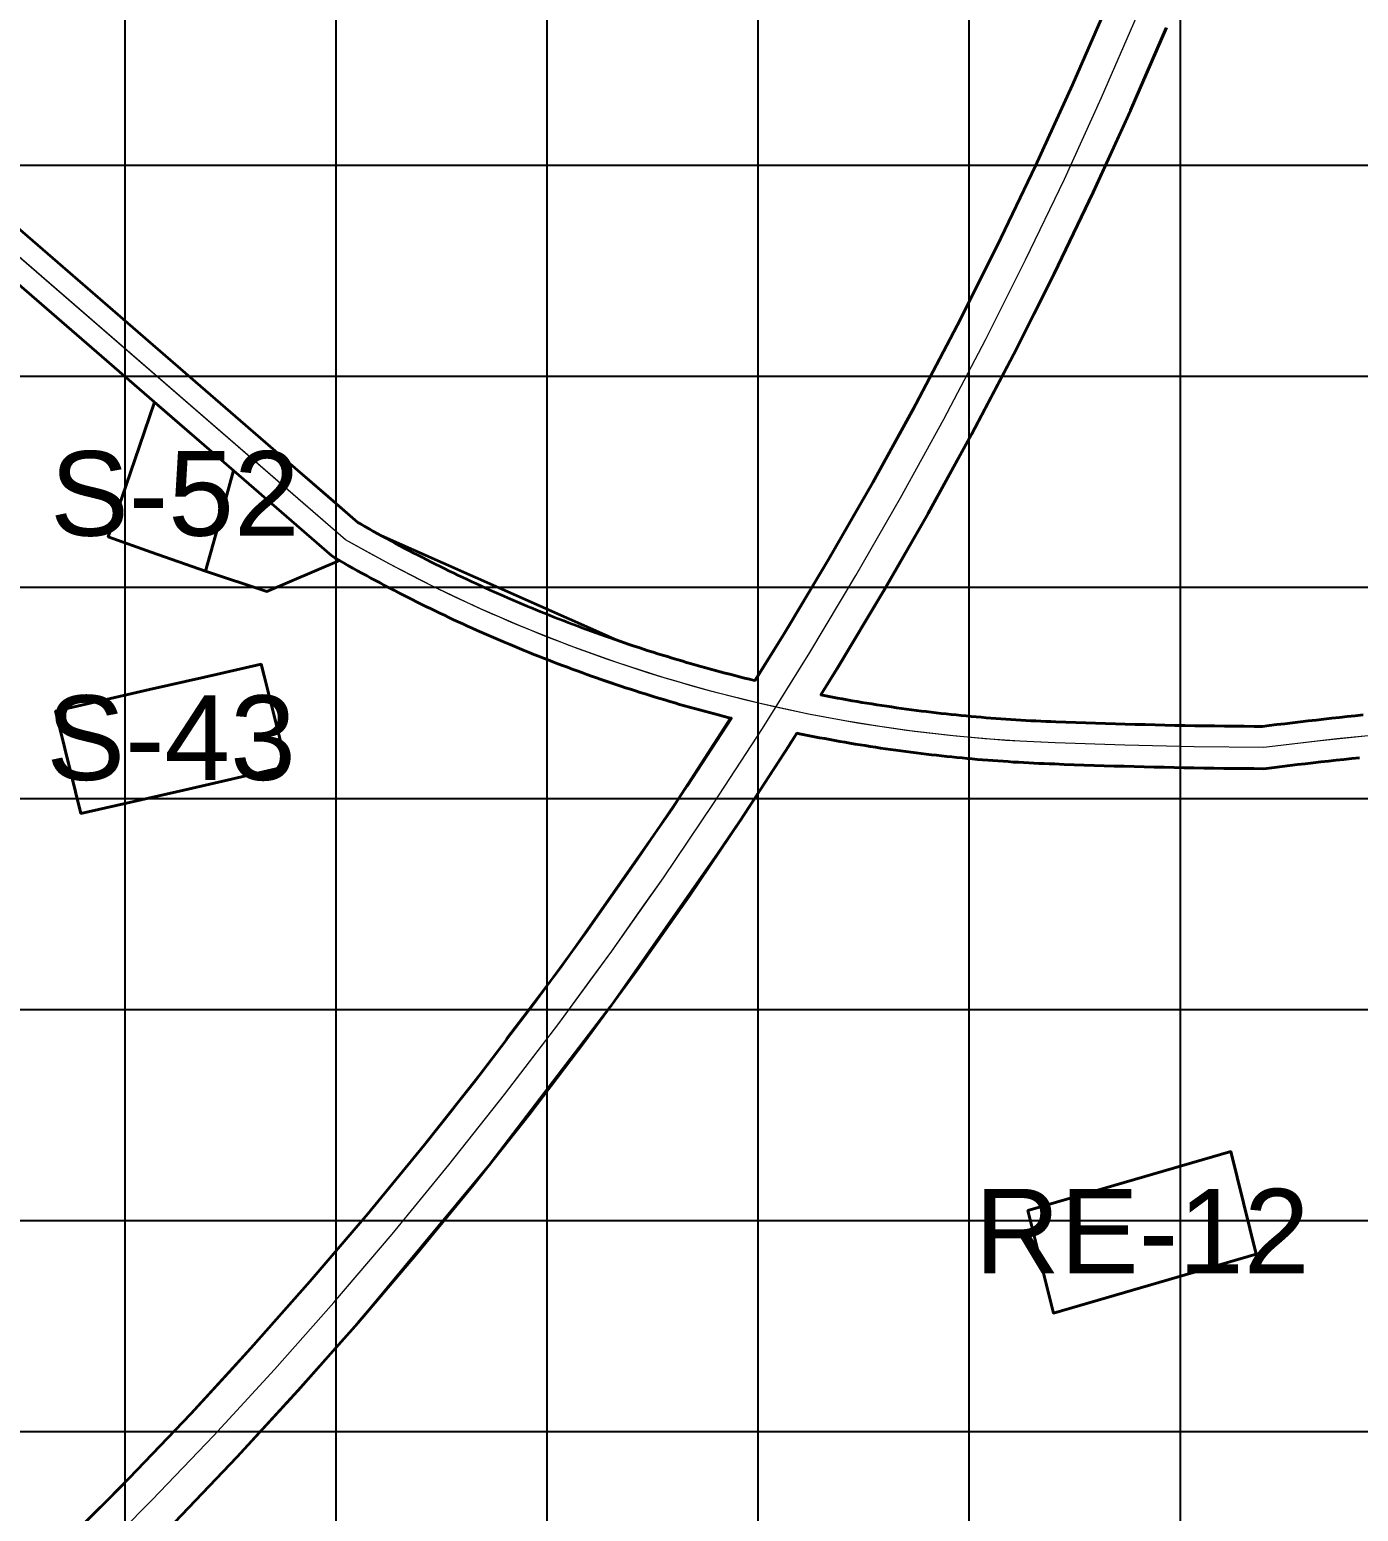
# Model space of a CAD drawing. Header units: millimetres. Extents: x 464536 to 476893, y 870501 to 881610.
# Drawn here: x 467155 to 467784, y 879362 to 880064 of the extents above; entities that cross this region are included whole.
import ezdxf
from ezdxf.enums import TextEntityAlignment as Align

# ---------------------------------------------------------------- set-up
doc = ezdxf.new("R2010")
doc.units = ezdxf.units.MM
for name, color, linetype, lineweight in [('Center_1', 7, 'Continuous', 5), ('Land Use Code', 7, 'Continuous', 35), ('Proposed Road Net work', 7, 'Continuous', 35), ('Recreational _ Environmental', 84, 'Continuous', 35), ('Residence', 50, 'Continuous', 35), ('Services', 170, 'Continuous', 35)]:
    doc.layers.add(name, color=color, linetype=linetype, lineweight=lineweight)
doc.layers.add('Grid1', color=7, linetype='Continuous')
doc.styles.add('Arial', font='arial.ttf')

msp = doc.modelspace()

# ---------------------------------------------------------------- linework, layer by layer
at = {"layer": 'Center_1'}
for points in [[(467808.85, 879731.58), (467774.18, 879728.17), (467739.59, 879724.07), (467706.61, 879724.44), (467673.64, 879725.18), (467640.67, 879726.29), (467617.16, 879727.5), (467593.71, 879729.48), (467570.32, 879732.21), (467547.04, 879735.71), (467523.89, 879739.95), (467500.88, 879744.95), (467478.05, 879750.69), (467455.42, 879757.17), (467433.01, 879764.38), (467410.84, 879772.32), (467388.95, 879780.97), (467367.34, 879790.32), (467346.06, 879800.38), (467325.11, 879811.12), (467304.52, 879822.53), (466957.97, 880122.78), (466854.51, 880216.26), (466488.33, 880506.24)], [(467182.9, 879337.29), (467212.77, 879367.46), (467242.08, 879398.18), (467270.81, 879429.44), (467298.96, 879461.22), (467326.52, 879493.52), (467353.47, 879526.33), (467379.81, 879559.63), (467405.52, 879593.41), (467430.61, 879627.67), (467455.06, 879662.38), (467478.86, 879697.54), (467502.01, 879733.13), (467524.49, 879769.15), (467546.3, 879805.57), (467567.43, 879842.4), (467587.88, 879879.61), (467607.63, 879917.19), (467626.68, 879955.13), (467645.03, 879993.42), (467662.67, 880032.04), (467679.58, 880070.98)]]:
    msp.add_lwpolyline(points, dxfattribs=at)
for points in [[(467508.32, 879743.25, 0), (467524.49, 879769.15, 0), (467546.3, 879805.57, 0), (467567.43, 879842.4, 0), (467587.88, 879879.61, 0), (467607.63, 879917.19, 0), (467626.68, 879955.13, 0), (467645.03, 879993.42, 0), (467662.67, 880032.04, 0), (467679.58, 880070.98, 0), (467695.77, 880110.23, 0), (467711.24, 880149.77, 0), (467725.96, 880189.59, 0), (467739.95, 880229.68, 0), (467753.19, 880270.02, 0), (467776.7, 880359.43, 0)], [(467339.64, 879803.58, 0), (467327.82, 879809.68, 0), (467316.11, 879816, 0), (467304.52, 879822.53, 0), (467017.79, 880070.95, 0)], [(467377.55, 879785.8, 0), (467373.29, 879787.67, 0), (467369.04, 879789.56, 0), (467364.8, 879791.48, 0), (467360.57, 879793.43, 0), (467356.36, 879795.41, 0), (467352.16, 879797.41, 0), (467347.97, 879799.44, 0), (467343.8, 879801.49, 0), (467339.64, 879803.58, 0)], [(467414.76, 879770.86, 0), (467410.58, 879772.42, 0), (467406.42, 879774, 0), (467402.26, 879775.61, 0), (467398.12, 879777.25, 0), (467393.98, 879778.91, 0), (467389.86, 879780.59, 0), (467385.74, 879782.3, 0), (467381.64, 879784.04, 0), (467377.55, 879785.8, 0)], [(467508.32, 879743.25, 0), (467501.52, 879744.8, 0), (467494.74, 879746.42, 0), (467487.97, 879748.1, 0), (467481.22, 879749.85, 0), (467474.49, 879751.66, 0), (467467.77, 879753.54, 0), (467461.07, 879755.48, 0), (467454.4, 879757.48, 0), (467447.74, 879759.55, 0), (467441.1, 879761.69, 0), (467434.48, 879763.89, 0), (467427.88, 879766.15, 0), (467421.31, 879768.47, 0), (467414.76, 879770.86, 0)], [(467445.22, 879648.41, 0), (467455.06, 879662.38, 0), (467478.86, 879697.54, 0), (467502.01, 879733.13, 0), (467508.32, 879743.25, 0)], [(468020.11, 879737.2, 0), (467994.56, 879737.9, 0), (467969.01, 879738.21, 0), (467943.45, 879738.15, 0), (467917.89, 879737.71, 0), (467892.35, 879736.89, 0), (467866.82, 879735.7, 0), (467841.31, 879734.13, 0), (467815.82, 879732.18, 0), (467790.37, 879729.85, 0), (467764.96, 879727.15, 0), (467739.59, 879724.07, 0), (467706.61, 879724.44, 0), (467673.64, 879725.18, 0), (467640.67, 879726.29, 0), (467623.99, 879727.07, 0), (467607.33, 879728.24, 0), (467590.7, 879729.79, 0), (467574.11, 879731.72, 0), (467557.57, 879734.03, 0), (467541.08, 879736.73, 0), (467524.66, 879739.8, 0), (467508.32, 879743.25, 0)], [(467420.37, 879613.68, 0), (467430.61, 879627.67, 0), (467445.22, 879648.41, 0)], [(467395.27, 879579.94, 0), (467405.52, 879593.41, 0), (467420.37, 879613.68, 0)], [(467139.23, 879295.25, 0), (467152.48, 879307.67, 0), (467182.9, 879337.29, 0), (467212.77, 879367.46, 0), (467242.08, 879398.18, 0), (467270.81, 879429.44, 0), (467298.96, 879461.22, 0), (467326.52, 879493.52, 0), (467353.47, 879526.33, 0), (467379.81, 879559.63, 0), (467395.27, 879579.94, 0)]]:
    msp.add_polyline3d(points, dxfattribs=at)
at = {"layer": 'Grid1'}
for p, q in [((467200, 870600), (467200, 881600)), ((467300, 870600), (467300, 881600)), ((467400, 870600), (467400, 881600)), ((467500, 870600), (467500, 881600)), ((467600, 870600), (467600, 881600)), ((467700, 870600), (467700, 881600)), ((464700, 880000), (472600, 880000)), ((464700, 879900), (472600, 879900)), ((464700, 879800), (472600, 879800)), ((464700, 879700), (472600, 879700)), ((464700, 879600), (472600, 879600)), ((464700, 879500), (472600, 879500)), ((464700, 879400), (472600, 879400))]:
    msp.add_line(p, q, dxfattribs=at)
at = {"layer": 'Proposed Road Net work'}
for points in [[(467032.74, 880071.23, 0), (467310.33, 879830.72, 0), (467311.56, 879830.02, 0), (467313.62, 879828.85, 0), (467315.68, 879827.68, 0), (467317.75, 879826.52, 0), (467319.82, 879825.37, 0), (467321.9, 879824.23, 0), (467323.97, 879823.09, 0), (467326.06, 879821.96, 0), (467328.14, 879820.83, 0), (467330.23, 879819.72, 0), (467332.32, 879818.61, 0), (467334.42, 879817.5, 0), (467336.52, 879816.41, 0), (467338.63, 879815.32, 0), (467340.73, 879814.24, 0), (467342.84, 879813.16, 0), (467344.96, 879812.09, 0), (467347.08, 879811.03, 0), (467349.2, 879809.98, 0), (467351.32, 879808.93, 0), (467353.45, 879807.89, 0), (467355.59, 879806.86, 0), (467357.72, 879805.83, 0), (467359.86, 879804.81, 0), (467362, 879803.8, 0), (467364.15, 879802.8, 0), (467366.3, 879801.8, 0), (467368.45, 879800.81, 0), (467370.6, 879799.83, 0), (467372.76, 879798.85, 0), (467374.93, 879797.88, 0), (467377.09, 879796.92, 0), (467379.26, 879795.97, 0), (467381.43, 879795.02, 0), (467383.61, 879794.08, 0), (467385.78, 879793.14, 0), (467387.96, 879792.22, 0), (467390.15, 879791.3, 0), (467392.33, 879790.39, 0), (467394.52, 879789.49, 0), (467396.72, 879788.59, 0), (467398.91, 879787.7, 0), (467401.11, 879786.82, 0), (467403.31, 879785.94, 0), (467405.52, 879785.07, 0), (467407.73, 879784.21, 0), (467409.94, 879783.36, 0), (467412.15, 879782.52, 0), (467414.37, 879781.68, 0), (467416.58, 879780.85, 0), (467418.81, 879780.02, 0), (467421.03, 879779.21, 0), (467423.26, 879778.4, 0), (467425.49, 879777.6, 0), (467427.72, 879776.8, 0), (467429.95, 879776.02, 0), (467432.19, 879775.24, 0), (467434.43, 879774.46, 0), (467436.67, 879773.7, 0), (467438.92, 879772.94, 0), (467441.17, 879772.19, 0), (467443.42, 879771.45, 0), (467445.67, 879770.72, 0), (467447.92, 879769.99, 0), (467450.18, 879769.27, 0), (467452.44, 879768.56, 0), (467454.7, 879767.85, 0), (467456.97, 879767.16, 0), (467459.23, 879766.47, 0), (467461.5, 879765.78, 0), (467463.77, 879765.11, 0), (467466.05, 879764.44, 0), (467468.32, 879763.78, 0), (467470.6, 879763.13, 0), (467472.88, 879762.49, 0), (467475.16, 879761.85, 0), (467477.44, 879761.22, 0), (467479.73, 879760.6, 0), (467482.02, 879759.98, 0), (467484.31, 879759.38, 0), (467486.6, 879758.78, 0), (467488.9, 879758.19, 0), (467491.19, 879757.6, 0), (467493.49, 879757.03, 0), (467495.79, 879756.46, 0), (467498.35, 879755.83, 0), (467511.69, 879776.97, 0), (467533.36, 879813.16, 0), (467554.35, 879849.74, 0), (467574.66, 879886.71, 0), (467594.29, 879924.04, 0), (467613.22, 879961.74, 0), (467631.44, 879999.78, 0), (467648.96, 880038.14, 0), (467665.77, 880076.83, 0)], [(467032.74, 880071.23, 0), (467310.33, 879830.72, 0), (467311.56, 879830.02, 0), (467313.62, 879828.85, 0), (467315.68, 879827.68, 0), (467317.75, 879826.52, 0), (467319.82, 879825.37, 0), (467321.9, 879824.23, 0), (467323.97, 879823.09, 0), (467326.06, 879821.96, 0), (467328.14, 879820.83, 0), (467330.23, 879819.72, 0), (467332.32, 879818.61, 0), (467334.42, 879817.5, 0), (467336.52, 879816.41, 0), (467338.63, 879815.32, 0), (467340.73, 879814.24, 0), (467342.84, 879813.16, 0), (467344.96, 879812.09, 0), (467347.08, 879811.03, 0), (467349.2, 879809.98, 0), (467351.32, 879808.93, 0), (467353.45, 879807.89, 0), (467355.59, 879806.86, 0), (467357.72, 879805.83, 0), (467359.86, 879804.81, 0), (467362, 879803.8, 0), (467364.15, 879802.8, 0), (467366.3, 879801.8, 0), (467368.45, 879800.81, 0), (467370.6, 879799.83, 0), (467372.76, 879798.85, 0), (467374.93, 879797.88, 0), (467377.09, 879796.92, 0), (467379.26, 879795.97, 0), (467381.43, 879795.02, 0), (467383.61, 879794.08, 0), (467385.78, 879793.14, 0), (467387.96, 879792.22, 0), (467390.15, 879791.3, 0), (467392.33, 879790.39, 0), (467394.52, 879789.49, 0), (467396.72, 879788.59, 0), (467398.91, 879787.7, 0), (467401.11, 879786.82, 0), (467403.31, 879785.94, 0), (467405.52, 879785.07, 0), (467407.73, 879784.21, 0), (467409.94, 879783.36, 0), (467412.15, 879782.52, 0), (467414.37, 879781.68, 0), (467416.58, 879780.85, 0), (467418.81, 879780.02, 0), (467421.03, 879779.21, 0), (467423.26, 879778.4, 0), (467425.49, 879777.6, 0), (467427.72, 879776.8, 0), (467429.95, 879776.02, 0), (467432.19, 879775.24, 0), (467434.43, 879774.46, 0), (467436.67, 879773.7, 0), (467438.92, 879772.94, 0), (467441.17, 879772.19, 0), (467443.42, 879771.45, 0), (467445.67, 879770.72, 0), (467447.92, 879769.99, 0), (467450.18, 879769.27, 0), (467452.44, 879768.56, 0), (467454.7, 879767.85, 0), (467456.97, 879767.16, 0), (467459.23, 879766.47, 0), (467461.5, 879765.78, 0), (467463.77, 879765.11, 0), (467466.05, 879764.44, 0), (467468.32, 879763.78, 0), (467470.6, 879763.13, 0), (467472.88, 879762.49, 0), (467475.16, 879761.85, 0), (467477.44, 879761.22, 0), (467479.73, 879760.6, 0), (467482.02, 879759.98, 0), (467484.31, 879759.38, 0), (467486.6, 879758.78, 0), (467488.9, 879758.19, 0), (467491.19, 879757.6, 0), (467493.49, 879757.03, 0), (467495.79, 879756.46, 0), (467498.35, 879755.83, 0), (467511.69, 879776.97, 0), (467533.36, 879813.16, 0), (467554.35, 879849.74, 0), (467574.66, 879886.71, 0), (467594.29, 879924.04, 0), (467613.22, 879961.74, 0), (467631.44, 879999.78, 0), (467648.96, 880038.14, 0), (467665.77, 880076.83, 0)], [(467693.39, 880065.13, 0), (467676.37, 880025.94, 0), (467658.62, 879987.06, 0), (467640.15, 879948.52, 0), (467620.97, 879910.33, 0), (467601.09, 879872.51, 0), (467580.51, 879835.05, 0), (467559.25, 879798.01, 0), (467537.28, 879761.32, 0), (467529.61, 879749.02, 0), (467530.5, 879748.85, 0), (467532.83, 879748.4, 0), (467535.15, 879747.96, 0), (467537.48, 879747.53, 0), (467539.82, 879747.11, 0), (467542.15, 879746.69, 0), (467544.48, 879746.29, 0), (467546.82, 879745.89, 0), (467549.15, 879745.49, 0), (467551.49, 879745.11, 0), (467553.83, 879744.73, 0), (467556.17, 879744.36, 0), (467558.51, 879744, 0), (467560.86, 879743.65, 0), (467563.2, 879743.31, 0), (467565.54, 879742.97, 0), (467567.89, 879742.64, 0), (467570.24, 879742.32, 0), (467572.59, 879742, 0), (467574.93, 879741.7, 0), (467577.29, 879741.4, 0), (467579.64, 879741.11, 0), (467581.99, 879740.82, 0), (467584.34, 879740.55, 0), (467586.7, 879740.28, 0), (467589.05, 879740.02, 0), (467591.41, 879739.77, 0), (467593.76, 879739.52, 0), (467596.12, 879739.29, 0), (467598.48, 879739.06, 0), (467600.84, 879738.84, 0), (467603.2, 879738.63, 0), (467605.56, 879738.42, 0), (467607.92, 879738.22, 0), (467610.28, 879738.03, 0), (467612.64, 879737.85, 0), (467615.01, 879737.68, 0), (467617.37, 879737.51, 0), (467619.73, 879737.35, 0), (467622.1, 879737.2, 0), (467624.46, 879737.06, 0), (467626.83, 879736.93, 0), (467629.19, 879736.8, 0), (467631.56, 879736.68, 0), (467633.93, 879736.57, 0), (467636.29, 879736.47, 0), (467638.66, 879736.37, 0), (467641.05, 879736.28, 0), (467645.76, 879736.1, 0), (467650.45, 879735.93, 0), (467655.14, 879735.76, 0), (467659.84, 879735.61, 0), (467664.53, 879735.46, 0), (467669.22, 879735.31, 0), (467673.92, 879735.18, 0), (467678.61, 879735.05, 0), (467683.3, 879734.93, 0), (467688, 879734.82, 0), (467692.69, 879734.71, 0), (467697.39, 879734.61, 0), (467702.08, 879734.52, 0), (467706.78, 879734.44, 0), (467711.47, 879734.36, 0), (467716.17, 879734.3, 0), (467720.86, 879734.24, 0), (467725.56, 879734.18, 0), (467730.25, 879734.14, 0), (467734.95, 879734.1, 0), (467738.98, 879734.07, 0), (467742.01, 879734.46, 0), (467745.72, 879734.93, 0), (467749.42, 879735.38, 0), (467753.13, 879735.83, 0), (467756.84, 879736.27, 0), (467760.55, 879736.71, 0), (467764.26, 879737.13, 0), (467767.97, 879737.55, 0), (467771.68, 879737.96, 0), (467775.39, 879738.36, 0), (467779.1, 879738.75, 0), (467782.82, 879739.14, 0), (467786.53, 879739.52, 0)], [(467693.39, 880065.13, 0), (467676.37, 880025.94, 0), (467658.62, 879987.06, 0), (467640.15, 879948.52, 0), (467620.97, 879910.33, 0), (467601.09, 879872.51, 0), (467580.51, 879835.05, 0), (467559.25, 879798.01, 0), (467537.28, 879761.32, 0), (467529.61, 879749.02, 0), (467530.5, 879748.85, 0), (467532.83, 879748.4, 0), (467535.15, 879747.96, 0), (467537.48, 879747.53, 0), (467539.82, 879747.11, 0), (467542.15, 879746.69, 0), (467544.48, 879746.29, 0), (467546.82, 879745.89, 0), (467549.15, 879745.49, 0), (467551.49, 879745.11, 0), (467553.83, 879744.73, 0), (467556.17, 879744.36, 0), (467558.51, 879744, 0), (467560.86, 879743.65, 0), (467563.2, 879743.31, 0), (467565.54, 879742.97, 0), (467567.89, 879742.64, 0), (467570.24, 879742.32, 0), (467572.59, 879742, 0), (467574.93, 879741.7, 0), (467577.29, 879741.4, 0), (467579.64, 879741.11, 0), (467581.99, 879740.82, 0), (467584.34, 879740.55, 0), (467586.7, 879740.28, 0), (467589.05, 879740.02, 0), (467591.41, 879739.77, 0), (467593.76, 879739.52, 0), (467596.12, 879739.29, 0), (467598.48, 879739.06, 0), (467600.84, 879738.84, 0), (467603.2, 879738.63, 0), (467605.56, 879738.42, 0), (467607.92, 879738.22, 0), (467610.28, 879738.03, 0), (467612.64, 879737.85, 0), (467615.01, 879737.68, 0), (467617.37, 879737.51, 0), (467619.73, 879737.35, 0), (467622.1, 879737.2, 0), (467624.46, 879737.06, 0), (467626.83, 879736.93, 0), (467629.19, 879736.8, 0), (467631.56, 879736.68, 0), (467633.93, 879736.57, 0), (467636.29, 879736.47, 0), (467638.66, 879736.37, 0), (467641.05, 879736.28, 0), (467645.76, 879736.1, 0), (467650.45, 879735.93, 0), (467655.14, 879735.76, 0), (467659.84, 879735.61, 0), (467664.53, 879735.46, 0), (467669.22, 879735.31, 0), (467673.92, 879735.18, 0), (467678.61, 879735.05, 0), (467683.3, 879734.93, 0), (467688, 879734.82, 0), (467692.69, 879734.71, 0), (467697.39, 879734.61, 0), (467702.08, 879734.52, 0), (467706.78, 879734.44, 0), (467711.47, 879734.36, 0), (467716.17, 879734.3, 0), (467720.86, 879734.24, 0), (467725.56, 879734.18, 0), (467730.25, 879734.14, 0), (467734.95, 879734.1, 0), (467738.98, 879734.07, 0), (467742.01, 879734.46, 0), (467745.72, 879734.93, 0), (467749.42, 879735.38, 0), (467753.13, 879735.83, 0), (467756.84, 879736.27, 0), (467760.55, 879736.71, 0), (467764.26, 879737.13, 0), (467767.97, 879737.55, 0), (467771.68, 879737.96, 0), (467775.39, 879738.36, 0), (467779.1, 879738.75, 0), (467782.82, 879739.14, 0), (467786.53, 879739.52, 0)], [(467172.34, 879347.94, 0), (467202.02, 879377.91, 0), (467231.13, 879408.43, 0), (467259.67, 879439.49, 0), (467287.64, 879471.06, 0), (467315.01, 879503.15, 0), (467341.79, 879535.75, 0), (467367.95, 879568.83, 0), (467393.5, 879602.39, 0), (467418.43, 879636.42, 0), (467442.72, 879670.9, 0), (467466.36, 879705.83, 0), (467487.26, 879737.97, 0), (467486.29, 879738.21, 0), (467483.93, 879738.81, 0), (467481.58, 879739.42, 0), (467479.22, 879740.03, 0), (467476.87, 879740.66, 0), (467474.51, 879741.29, 0), (467472.16, 879741.93, 0), (467469.82, 879742.58, 0), (467467.47, 879743.23, 0), (467465.13, 879743.89, 0), (467462.78, 879744.56, 0), (467460.45, 879745.24, 0), (467458.11, 879745.93, 0), (467455.77, 879746.62, 0), (467453.44, 879747.32, 0), (467451.11, 879748.03, 0), (467448.78, 879748.75, 0), (467446.46, 879749.47, 0), (467444.14, 879750.2, 0), (467441.82, 879750.94, 0), (467439.5, 879751.69, 0), (467437.18, 879752.45, 0), (467434.87, 879753.21, 0), (467432.56, 879753.98, 0), (467430.25, 879754.76, 0), (467427.95, 879755.54, 0), (467425.64, 879756.34, 0), (467423.34, 879757.14, 0), (467421.05, 879757.95, 0), (467418.75, 879758.76, 0), (467416.46, 879759.59, 0), (467414.17, 879760.42, 0), (467411.88, 879761.26, 0), (467409.6, 879762.11, 0), (467407.32, 879762.96, 0), (467405.04, 879763.82, 0), (467402.77, 879764.69, 0), (467400.49, 879765.57, 0), (467398.23, 879766.45, 0), (467395.96, 879767.34, 0), (467393.7, 879768.24, 0), (467391.44, 879769.15, 0), (467389.18, 879770.06, 0), (467386.92, 879770.99, 0), (467384.67, 879771.92, 0), (467382.42, 879772.85, 0), (467380.18, 879773.8, 0), (467377.94, 879774.75, 0), (467375.7, 879775.71, 0), (467373.46, 879776.67, 0), (467371.23, 879777.65, 0), (467369, 879778.63, 0), (467366.78, 879779.62, 0), (467364.55, 879780.61, 0), (467362.33, 879781.62, 0), (467360.12, 879782.63, 0), (467357.91, 879783.65, 0), (467355.7, 879784.67, 0), (467353.49, 879785.7, 0), (467351.29, 879786.74, 0), (467349.09, 879787.79, 0), (467346.9, 879788.85, 0), (467344.7, 879789.91, 0), (467342.52, 879790.98, 0), (467340.33, 879792.05, 0), (467338.15, 879793.14, 0), (467335.97, 879794.23, 0), (467333.8, 879795.33, 0), (467331.63, 879796.43, 0), (467329.46, 879797.54, 0), (467327.3, 879798.66, 0), (467325.14, 879799.79, 0), (467322.98, 879800.92, 0), (467320.83, 879802.06, 0), (467318.68, 879803.21, 0), (467316.54, 879804.37, 0), (467314.4, 879805.53, 0), (467312.26, 879806.7, 0), (467310.13, 879807.88, 0), (467308, 879809.06, 0), (467305.88, 879810.25, 0), (467303.76, 879811.45, 0), (467301.64, 879812.65, 0), (467299.53, 879813.86, 0), (467298.03, 879814.92, 0), (467018.03, 880057.51, 0)], [(467172.34, 879347.94, 0), (467202.02, 879377.91, 0), (467231.13, 879408.43, 0), (467259.67, 879439.49, 0), (467287.64, 879471.06, 0), (467315.01, 879503.15, 0), (467341.79, 879535.75, 0), (467367.95, 879568.83, 0), (467393.5, 879602.39, 0), (467418.43, 879636.42, 0), (467442.72, 879670.9, 0), (467466.36, 879705.83, 0), (467487.26, 879737.97, 0), (467486.29, 879738.21, 0), (467483.93, 879738.81, 0), (467481.58, 879739.42, 0), (467479.22, 879740.03, 0), (467476.87, 879740.66, 0), (467474.51, 879741.29, 0), (467472.16, 879741.93, 0), (467469.82, 879742.58, 0), (467467.47, 879743.23, 0), (467465.13, 879743.89, 0), (467462.78, 879744.56, 0), (467460.45, 879745.24, 0), (467458.11, 879745.93, 0), (467455.77, 879746.62, 0), (467453.44, 879747.32, 0), (467451.11, 879748.03, 0), (467448.78, 879748.75, 0), (467446.46, 879749.47, 0), (467444.14, 879750.2, 0), (467441.82, 879750.94, 0), (467439.5, 879751.69, 0), (467437.18, 879752.45, 0), (467434.87, 879753.21, 0), (467432.56, 879753.98, 0), (467430.25, 879754.76, 0), (467427.95, 879755.54, 0), (467425.64, 879756.34, 0), (467423.34, 879757.14, 0), (467421.05, 879757.95, 0), (467418.75, 879758.76, 0), (467416.46, 879759.59, 0), (467414.17, 879760.42, 0), (467411.88, 879761.26, 0), (467409.6, 879762.11, 0), (467407.32, 879762.96, 0), (467405.04, 879763.82, 0), (467402.77, 879764.69, 0), (467400.49, 879765.57, 0), (467398.23, 879766.45, 0), (467395.96, 879767.34, 0), (467393.7, 879768.24, 0), (467391.44, 879769.15, 0), (467389.18, 879770.06, 0), (467386.92, 879770.99, 0), (467384.67, 879771.92, 0), (467382.42, 879772.85, 0), (467380.18, 879773.8, 0), (467377.94, 879774.75, 0), (467375.7, 879775.71, 0), (467373.46, 879776.67, 0), (467371.23, 879777.65, 0), (467369, 879778.63, 0), (467366.78, 879779.62, 0), (467364.55, 879780.61, 0), (467362.33, 879781.62, 0), (467360.12, 879782.63, 0), (467357.91, 879783.65, 0), (467355.7, 879784.67, 0), (467353.49, 879785.7, 0), (467351.29, 879786.74, 0), (467349.09, 879787.79, 0), (467346.9, 879788.85, 0), (467344.7, 879789.91, 0), (467342.52, 879790.98, 0), (467340.33, 879792.05, 0), (467338.15, 879793.14, 0), (467335.97, 879794.23, 0), (467333.8, 879795.33, 0), (467331.63, 879796.43, 0), (467329.46, 879797.54, 0), (467327.3, 879798.66, 0), (467325.14, 879799.79, 0), (467322.98, 879800.92, 0), (467320.83, 879802.06, 0), (467318.68, 879803.21, 0), (467316.54, 879804.37, 0), (467314.4, 879805.53, 0), (467312.26, 879806.7, 0), (467310.13, 879807.88, 0), (467308, 879809.06, 0), (467305.88, 879810.25, 0), (467303.76, 879811.45, 0), (467301.64, 879812.65, 0), (467299.53, 879813.86, 0), (467298.03, 879814.92, 0), (467018.03, 880057.51, 0)], [(467784.86, 879719.24, 0), (467781.19, 879718.86, 0), (467777.52, 879718.48, 0), (467773.85, 879718.08, 0), (467770.18, 879717.67, 0), (467766.51, 879717.26, 0), (467762.85, 879716.84, 0), (467759.18, 879716.41, 0), (467755.51, 879715.98, 0), (467751.85, 879715.53, 0), (467748.19, 879715.08, 0), (467744.52, 879714.62, 0), (467740.85, 879714.15, 0), (467739.55, 879714.07, 0), (467734.8, 879714.1, 0), (467730.07, 879714.14, 0), (467725.35, 879714.18, 0), (467720.62, 879714.24, 0), (467715.89, 879714.3, 0), (467711.17, 879714.37, 0), (467706.44, 879714.44, 0), (467701.71, 879714.53, 0), (467696.99, 879714.62, 0), (467692.26, 879714.72, 0), (467687.53, 879714.82, 0), (467682.81, 879714.94, 0), (467678.08, 879715.06, 0), (467673.36, 879715.19, 0), (467668.63, 879715.32, 0), (467663.91, 879715.47, 0), (467659.18, 879715.62, 0), (467654.46, 879715.78, 0), (467649.73, 879715.94, 0), (467645.01, 879716.12, 0), (467640.3, 879716.3, 0), (467637.89, 879716.39, 0), (467635.45, 879716.49, 0), (467633.02, 879716.59, 0), (467630.59, 879716.71, 0), (467628.16, 879716.83, 0), (467625.72, 879716.96, 0), (467623.29, 879717.1, 0), (467620.86, 879717.24, 0), (467618.43, 879717.4, 0), (467616, 879717.56, 0), (467613.57, 879717.73, 0), (467611.14, 879717.91, 0), (467608.71, 879718.1, 0), (467606.29, 879718.29, 0), (467603.86, 879718.49, 0), (467601.43, 879718.7, 0), (467599.01, 879718.92, 0), (467596.58, 879719.15, 0), (467594.16, 879719.38, 0), (467591.74, 879719.63, 0), (467589.31, 879719.88, 0), (467586.89, 879720.14, 0), (467584.47, 879720.4, 0), (467582.05, 879720.68, 0), (467579.63, 879720.96, 0), (467577.21, 879721.25, 0), (467574.8, 879721.55, 0), (467572.38, 879721.86, 0), (467569.97, 879722.17, 0), (467567.55, 879722.5, 0), (467565.14, 879722.83, 0), (467562.73, 879723.17, 0), (467560.32, 879723.51, 0), (467557.91, 879723.87, 0), (467555.5, 879724.23, 0), (467553.09, 879724.6, 0), (467550.69, 879724.98, 0), (467548.28, 879725.37, 0), (467545.88, 879725.76, 0), (467543.48, 879726.17, 0), (467541.08, 879726.58, 0), (467538.68, 879727, 0), (467536.28, 879727.42, 0), (467533.88, 879727.86, 0), (467531.49, 879728.3, 0), (467529.09, 879728.75, 0), (467526.7, 879729.21, 0), (467524.31, 879729.68, 0), (467521.92, 879730.15, 0), (467519.54, 879730.63, 0), (467518.29, 879730.89, 0), (467514.65, 879725.07, 0), (467491.36, 879689.24, 0), (467467.4, 879653.85, 0), (467442.79, 879618.91, 0), (467417.54, 879584.44, 0), (467391.66, 879550.43, 0), (467365.14, 879516.92, 0), (467338.01, 879483.89, 0), (467310.28, 879451.38, 0), (467281.95, 879419.39, 0), (467253.03, 879387.93, 0), (467223.53, 879357.01, 0)], [(467784.86, 879719.24, 0), (467781.19, 879718.86, 0), (467777.52, 879718.48, 0), (467773.85, 879718.08, 0), (467770.18, 879717.67, 0), (467766.51, 879717.26, 0), (467762.85, 879716.84, 0), (467759.18, 879716.41, 0), (467755.51, 879715.98, 0), (467751.85, 879715.53, 0), (467748.19, 879715.08, 0), (467744.52, 879714.62, 0), (467740.85, 879714.15, 0), (467739.55, 879714.07, 0), (467734.8, 879714.1, 0), (467730.07, 879714.14, 0), (467725.35, 879714.18, 0), (467720.62, 879714.24, 0), (467715.89, 879714.3, 0), (467711.17, 879714.37, 0), (467706.44, 879714.44, 0), (467701.71, 879714.53, 0), (467696.99, 879714.62, 0), (467692.26, 879714.72, 0), (467687.53, 879714.82, 0), (467682.81, 879714.94, 0), (467678.08, 879715.06, 0), (467673.36, 879715.19, 0), (467668.63, 879715.32, 0), (467663.91, 879715.47, 0), (467659.18, 879715.62, 0), (467654.46, 879715.78, 0), (467649.73, 879715.94, 0), (467645.01, 879716.12, 0), (467640.3, 879716.3, 0), (467637.89, 879716.39, 0), (467635.45, 879716.49, 0), (467633.02, 879716.59, 0), (467630.59, 879716.71, 0), (467628.16, 879716.83, 0), (467625.72, 879716.96, 0), (467623.29, 879717.1, 0), (467620.86, 879717.24, 0), (467618.43, 879717.4, 0), (467616, 879717.56, 0), (467613.57, 879717.73, 0), (467611.14, 879717.91, 0), (467608.71, 879718.1, 0), (467606.29, 879718.29, 0), (467603.86, 879718.49, 0), (467601.43, 879718.7, 0), (467599.01, 879718.92, 0), (467596.58, 879719.15, 0), (467594.16, 879719.38, 0), (467591.74, 879719.63, 0), (467589.31, 879719.88, 0), (467586.89, 879720.14, 0), (467584.47, 879720.4, 0), (467582.05, 879720.68, 0), (467579.63, 879720.96, 0), (467577.21, 879721.25, 0), (467574.8, 879721.55, 0), (467572.38, 879721.86, 0), (467569.97, 879722.17, 0), (467567.55, 879722.5, 0), (467565.14, 879722.83, 0), (467562.73, 879723.17, 0), (467560.32, 879723.51, 0), (467557.91, 879723.87, 0), (467555.5, 879724.23, 0), (467553.09, 879724.6, 0), (467550.69, 879724.98, 0), (467548.28, 879725.37, 0), (467545.88, 879725.76, 0), (467543.48, 879726.17, 0), (467541.08, 879726.58, 0), (467538.68, 879727, 0), (467536.28, 879727.42, 0), (467533.88, 879727.86, 0), (467531.49, 879728.3, 0), (467529.09, 879728.75, 0), (467526.7, 879729.21, 0), (467524.31, 879729.68, 0), (467521.92, 879730.15, 0), (467519.54, 879730.63, 0), (467518.29, 879730.89, 0), (467514.65, 879725.07, 0), (467491.36, 879689.24, 0), (467467.4, 879653.85, 0), (467442.79, 879618.91, 0), (467417.54, 879584.44, 0), (467391.66, 879550.43, 0), (467365.14, 879516.92, 0), (467338.01, 879483.89, 0), (467310.28, 879451.38, 0), (467281.95, 879419.39, 0), (467253.03, 879387.93, 0), (467223.53, 879357.01, 0)]]:
    msp.add_polyline3d(points, dxfattribs=at)
at = {"layer": 'Recreational _ Environmental'}
msp.add_lwpolyline([(467735.98, 879484.13), (467639.88, 879456.17), (467627.8, 879504.73), (467723.9, 879532.69)], close=True, dxfattribs=at)
at = {"layer": 'Residence'}
for points in [[(467665.77, 880076.83, 0), (467648.96, 880038.14, 0), (467631.44, 879999.78, 0), (467613.22, 879961.74, 0), (467603.29, 879941.96, 0), (467594.29, 879924.04, 0), (467574.66, 879886.71, 0), (467574.21, 879885.88, 0), (467572.88, 879883.47, 0), (467554.35, 879849.74, 0), (467547.2, 879837.28, 0), (467533.36, 879813.16, 0), (467514.67, 879781.95, 0), (467511.69, 879776.97, 0), (467498.48, 879755.8, 0), (467498.09, 879755.9, 0), (467495.79, 879756.46, 0), (467493.49, 879757.03, 0), (467491.19, 879757.6, 0), (467488.9, 879758.19, 0), (467486.6, 879758.78, 0), (467484.31, 879759.38, 0), (467482.02, 879759.98, 0), (467479.73, 879760.6, 0), (467477.44, 879761.22, 0), (467475.16, 879761.85, 0), (467472.88, 879762.49, 0), (467470.6, 879763.13, 0), (467468.32, 879763.78, 0), (467466.05, 879764.44, 0), (467463.77, 879765.11, 0), (467461.5, 879765.78, 0), (467459.23, 879766.47, 0), (467456.97, 879767.16, 0), (467454.7, 879767.85, 0), (467452.44, 879768.56, 0), (467450.18, 879769.27, 0), (467448.51, 879769.8, 0), (467447.92, 879769.99, 0), (467445.67, 879770.72, 0), (467443.42, 879771.45, 0), (467441.17, 879772.19, 0), (467438.92, 879772.94, 0), (467436.67, 879773.7, 0), (467434.43, 879774.46, 0), (467432.19, 879775.24, 0), (467425.85, 879778.06, 0), (467321.58, 879824.4, 0), (467319.82, 879825.37, 0), (467317.75, 879826.52, 0), (467315.68, 879827.68, 0), (467313.62, 879828.85, 0), (467311.56, 879830.02, 0), (467310.33, 879830.72, 0), (467296.39, 879842.81, 0), (467272.8, 879863.24, 0), (467032.74, 880071.23, 0)], [(467786.53, 879739.52, 0), (467782.82, 879739.14, 0), (467779.1, 879738.75, 0), (467775.39, 879738.36, 0), (467771.68, 879737.96, 0), (467767.97, 879737.55, 0), (467764.26, 879737.13, 0), (467760.55, 879736.71, 0), (467756.84, 879736.27, 0), (467753.13, 879735.83, 0), (467749.42, 879735.38, 0), (467745.72, 879734.93, 0), (467742.01, 879734.46, 0), (467738.98, 879734.07, 0), (467734.95, 879734.1, 0), (467730.25, 879734.14, 0), (467725.56, 879734.18, 0), (467720.86, 879734.24, 0), (467716.17, 879734.3, 0), (467711.47, 879734.36, 0), (467706.78, 879734.44, 0), (467702.08, 879734.52, 0), (467697.39, 879734.61, 0), (467692.69, 879734.71, 0), (467688, 879734.82, 0), (467683.3, 879734.93, 0), (467678.61, 879735.05, 0), (467673.92, 879735.18, 0), (467669.22, 879735.31, 0), (467664.53, 879735.46, 0), (467659.84, 879735.61, 0), (467655.14, 879735.76, 0), (467650.45, 879735.93, 0), (467645.76, 879736.1, 0), (467641.05, 879736.28, 0), (467638.66, 879736.37, 0), (467636.29, 879736.47, 0), (467633.93, 879736.57, 0), (467631.56, 879736.68, 0), (467629.19, 879736.8, 0), (467626.83, 879736.93, 0), (467624.46, 879737.06, 0), (467622.1, 879737.2, 0), (467619.73, 879737.35, 0), (467617.37, 879737.51, 0), (467615.01, 879737.68, 0), (467612.64, 879737.85, 0), (467610.28, 879738.03, 0), (467607.92, 879738.22, 0), (467605.56, 879738.42, 0), (467603.2, 879738.63, 0), (467600.84, 879738.84, 0), (467598.48, 879739.06, 0), (467596.12, 879739.29, 0), (467593.76, 879739.52, 0), (467591.41, 879739.77, 0), (467589.05, 879740.02, 0), (467586.7, 879740.28, 0), (467584.34, 879740.55, 0), (467581.99, 879740.82, 0), (467579.64, 879741.11, 0), (467577.29, 879741.4, 0), (467574.93, 879741.7, 0), (467572.59, 879742, 0), (467570.24, 879742.32, 0), (467567.89, 879742.64, 0), (467565.54, 879742.97, 0), (467563.2, 879743.31, 0), (467560.86, 879743.65, 0), (467558.51, 879744, 0), (467556.17, 879744.36, 0), (467553.83, 879744.73, 0), (467551.49, 879745.11, 0), (467549.15, 879745.49, 0), (467546.82, 879745.89, 0), (467544.48, 879746.29, 0), (467542.15, 879746.69, 0), (467539.82, 879747.11, 0), (467537.48, 879747.53, 0), (467535.15, 879747.96, 0), (467532.83, 879748.4, 0), (467530.5, 879748.85, 0), (467529.61, 879749.02, 0), (467537.21, 879761.2, 0), (467537.28, 879761.32, 0), (467537.36, 879761.44, 0), (467559.17, 879797.87, 0), (467559.3, 879798.09, 0), (467580.44, 879834.93, 0), (467580.51, 879835.05, 0), (467580.58, 879835.17, 0), (467601.02, 879872.38, 0), (467601.09, 879872.51, 0), (467601.15, 879872.63, 0), (467620.91, 879910.21, 0), (467620.97, 879910.33, 0), (467621.03, 879910.46, 0), (467640.09, 879948.4, 0), (467640.15, 879948.52, 0), (467640.21, 879948.65, 0), (467658.56, 879986.94, 0), (467658.62, 879987.06, 0), (467658.68, 879987.19, 0), (467676.31, 880025.81, 0), (467676.37, 880025.94, 0), (467676.42, 880026.06, 0), (467693.34, 880065.01, 0)], [(467018.03, 880057.51, 0), (467214, 879887.72, 0), (467206.86, 879866.9, 0), (467198.44, 879842.35, 0), (467192.1, 879823.86, 0), (467212.44, 879816.69, 0), (467238.07, 879807.66, 0), (467267.17, 879798.07, 0), (467301.64, 879812.65, 0), (467303.76, 879811.45, 0), (467304.26, 879811.17, 0), (467305.88, 879810.25, 0), (467308, 879809.06, 0), (467310.13, 879807.88, 0), (467312.26, 879806.7, 0), (467314.4, 879805.53, 0), (467316.54, 879804.37, 0), (467318.68, 879803.21, 0), (467320.83, 879802.06, 0), (467322.98, 879800.92, 0), (467325.14, 879799.79, 0), (467327.3, 879798.66, 0), (467328.08, 879798.26, 0), (467329.46, 879797.54, 0), (467331.63, 879796.43, 0), (467333.8, 879795.33, 0), (467335.97, 879794.23, 0), (467338.15, 879793.14, 0), (467340.33, 879792.05, 0), (467342.52, 879790.98, 0), (467342.81, 879790.83, 0), (467344.7, 879789.91, 0), (467346.9, 879788.85, 0), (467349.09, 879787.79, 0), (467351.29, 879786.74, 0), (467353.49, 879785.7, 0), (467355.7, 879784.67, 0), (467357.91, 879783.65, 0), (467360.12, 879782.63, 0), (467362.33, 879781.62, 0), (467364.55, 879780.61, 0), (467366.78, 879779.62, 0), (467369, 879778.63, 0), (467371.23, 879777.65, 0), (467373.46, 879776.67, 0), (467375.7, 879775.71, 0), (467377.94, 879774.75, 0), (467380.18, 879773.8, 0), (467380.58, 879773.63, 0), (467382.42, 879772.85, 0), (467384.67, 879771.92, 0), (467386.92, 879770.99, 0), (467389.18, 879770.06, 0), (467391.44, 879769.15, 0), (467393.7, 879768.24, 0), (467395.96, 879767.34, 0), (467398.23, 879766.45, 0), (467400.49, 879765.57, 0), (467402.77, 879764.69, 0), (467405.04, 879763.82, 0), (467407.32, 879762.96, 0), (467409.6, 879762.11, 0), (467411.88, 879761.26, 0), (467414.17, 879760.42, 0), (467416.46, 879759.59, 0), (467417.67, 879759.15, 0), (467418.75, 879758.76, 0), (467421.05, 879757.95, 0), (467423.34, 879757.14, 0), (467425.64, 879756.34, 0), (467426.41, 879756.07, 0), (467432.56, 879753.98, 0), (467434.87, 879753.21, 0), (467437.18, 879752.45, 0), (467439.5, 879751.69, 0), (467441.82, 879750.94, 0), (467444.14, 879750.2, 0), (467446.46, 879749.47, 0), (467448.78, 879748.75, 0), (467451.11, 879748.03, 0), (467453.44, 879747.32, 0), (467455.77, 879746.62, 0), (467458.11, 879745.93, 0), (467460.45, 879745.24, 0), (467462.78, 879744.56, 0), (467465.13, 879743.89, 0), (467467.47, 879743.23, 0), (467469.82, 879742.58, 0), (467472.16, 879741.93, 0), (467474.51, 879741.29, 0), (467476.87, 879740.66, 0), (467479.22, 879740.03, 0), (467481.58, 879739.42, 0), (467483.93, 879738.81, 0), (467486.29, 879738.21, 0), (467486.82, 879738.08, 0), (467459.04, 879694.87, 0), (467440.3, 879668.17, 0), (467415.58, 879632.93, 0), (467406.04, 879619.35, 0), (467390.52, 879599.03, 0), (467380.8, 879586.31, 0), (467380.92, 879585.85, 0), (467367.95, 879568.83, 0), (467365.36, 879565.55, 0), (467357.2, 879555.23, 0), (467354.61, 879551.96, 0), (467341.79, 879535.75, 0), (467315.01, 879503.15, 0), (467287.64, 879471.06, 0), (467259.67, 879439.49, 0), (467248.99, 879427.86, 0), (467231.13, 879408.43, 0), (467212.85, 879389.27, 0), (467202.02, 879377.91, 0), (467197.24, 879373.09, 0), (467179.48, 879355.44, 0)], [(467223.63, 879357.11, 0), (467252.93, 879387.83, 0), (467253.03, 879387.93, 0), (467253.12, 879388.03, 0), (467281.86, 879419.29, 0), (467281.95, 879419.39, 0), (467282.04, 879419.49, 0), (467298.63, 879438.22, 0), (467310.19, 879451.28, 0), (467310.28, 879451.38, 0), (467310.37, 879451.49, 0), (467316.01, 879458.1, 0), (467373.3, 879527.1, 0), (467373.68, 879527.58, 0), (467430.07, 879601.37, 0), (467430.42, 879601.86, 0), (467480.93, 879673.84, 0), (467485.95, 879681.26, 0), (467491.28, 879689.13, 0), (467491.36, 879689.24, 0), (467491.43, 879689.36, 0), (467514.58, 879724.95, 0), (467514.65, 879725.07, 0), (467514.73, 879725.19, 0), (467518.29, 879730.89, 0), (467519.54, 879730.63, 0), (467521.92, 879730.15, 0), (467524.31, 879729.68, 0), (467526.7, 879729.21, 0), (467529.09, 879728.75, 0), (467531.49, 879728.3, 0), (467533.88, 879727.86, 0), (467536.28, 879727.42, 0), (467538.68, 879727, 0), (467541.08, 879726.58, 0), (467543.48, 879726.17, 0), (467545.88, 879725.76, 0), (467548.28, 879725.37, 0), (467550.69, 879724.98, 0), (467553.09, 879724.6, 0), (467555.5, 879724.23, 0), (467557.91, 879723.87, 0), (467560.32, 879723.51, 0), (467562.73, 879723.17, 0), (467565.14, 879722.83, 0), (467567.55, 879722.5, 0), (467569.97, 879722.17, 0), (467572.38, 879721.86, 0), (467574.8, 879721.55, 0), (467577.21, 879721.25, 0), (467579.63, 879720.96, 0), (467582.05, 879720.68, 0), (467584.47, 879720.4, 0), (467586.89, 879720.14, 0), (467589.31, 879719.88, 0), (467591.74, 879719.63, 0), (467594.16, 879719.38, 0), (467596.58, 879719.15, 0), (467599.01, 879718.92, 0), (467601.43, 879718.7, 0), (467603.86, 879718.49, 0), (467606.29, 879718.29, 0), (467608.71, 879718.1, 0), (467611.14, 879717.91, 0), (467613.57, 879717.73, 0), (467616, 879717.56, 0), (467618.43, 879717.4, 0), (467620.86, 879717.24, 0), (467623.29, 879717.1, 0), (467625.72, 879716.96, 0), (467628.16, 879716.83, 0), (467630.59, 879716.71, 0), (467633.02, 879716.59, 0), (467635.45, 879716.49, 0), (467637.89, 879716.39, 0), (467640.3, 879716.3, 0), (467645.01, 879716.12, 0), (467649.73, 879715.94, 0), (467654.46, 879715.78, 0), (467659.18, 879715.62, 0), (467663.91, 879715.47, 0), (467668.63, 879715.32, 0), (467673.36, 879715.19, 0), (467678.08, 879715.06, 0), (467682.81, 879714.94, 0), (467687.53, 879714.82, 0), (467692.26, 879714.72, 0), (467696.99, 879714.62, 0), (467701.71, 879714.53, 0), (467706.44, 879714.44, 0), (467711.17, 879714.37, 0), (467715.89, 879714.3, 0), (467720.62, 879714.24, 0), (467725.35, 879714.18, 0), (467730.07, 879714.14, 0), (467734.8, 879714.1, 0), (467739.55, 879714.07, 0), (467740.85, 879714.15, 0), (467744.52, 879714.62, 0), (467748.19, 879715.08, 0), (467751.85, 879715.53, 0), (467755.51, 879715.98, 0), (467759.18, 879716.41, 0), (467762.85, 879716.84, 0), (467766.51, 879717.26, 0), (467770.18, 879717.67, 0), (467773.85, 879718.08, 0), (467777.52, 879718.48, 0), (467781.19, 879718.86, 0), (467784.86, 879719.24, 0)]]:
    msp.add_polyline3d(points, dxfattribs=at)
for points in [[(467168.91, 879733.9, 0), (467179.13, 879692.82, 0), (467227.88, 879703.96, 0), (467275.7, 879714.89, 0), (467275.53, 879719.54, 0), (467265.95, 879758.04, 0), (467264.56, 879763.63, 0), (467237.66, 879757.48, 0), (467211.65, 879751.54, 0), (467167.05, 879741.35, 0)], [(467627.8, 879504.73, 0), (467639.88, 879456.17, 0), (467735.98, 879484.13, 0), (467723.9, 879532.69, 0)]]:
    msp.add_polyline3d(points, close=True, dxfattribs=at)
at = {"layer": 'Services'}
for points in [[(467251.42, 879855.3), (467246.45, 879837.55), (467238.07, 879807.66), (467212.44, 879816.69), (467192.1, 879823.86), (467198.44, 879842.35), (467206.86, 879866.9), (467214, 879887.72), (467215.63, 879886.31)], [(467238.07, 879807.66), (467246.45, 879837.55), (467251.42, 879855.3), (467278.75, 879831.63), (467298.03, 879814.92), (467298.78, 879814.39), (467299.53, 879813.86), (467301.64, 879812.65), (467267.17, 879798.07)]]:
    msp.add_lwpolyline(points, close=True, dxfattribs=at)
msp.add_polyline3d([(467227.88, 879703.96, 0), (467179.13, 879692.82, 0), (467168.91, 879733.9, 0), (467167.05, 879741.35, 0), (467211.65, 879751.54, 0), (467237.66, 879757.48, 0), (467264.56, 879763.63, 0), (467265.95, 879758.04, 0), (467275.53, 879719.54, 0), (467275.7, 879714.89, 0)], close=True, dxfattribs=at)

# ---------------------------------------------------------------- texts
at = {"layer": 'Land Use Code', "color": 7, "true_color": 0xffffff, "style": 'Arial'}
for s, p in [('S-52', (467223.62, 879812.43)), ('S-43', (467221.82, 879696.69)), ('RE-12', (467681.89, 879462.9))]:
    msp.add_text(s, height=40.076, dxfattribs=at).set_placement(p, align=Align.BOTTOM_CENTER)

doc.saveas('drawing.dxf')
